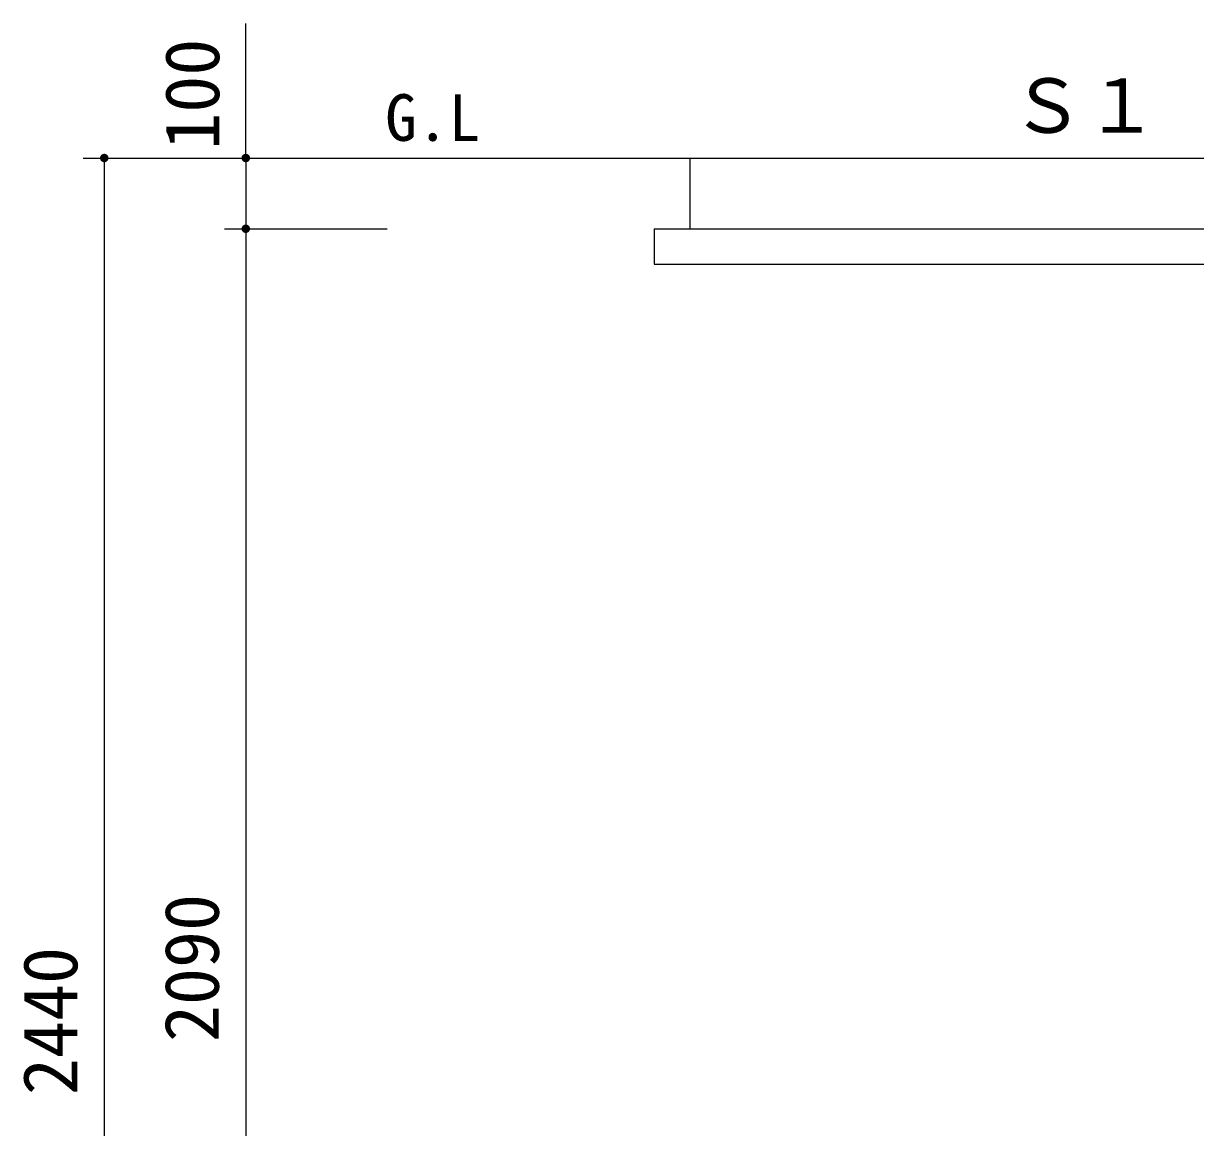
# Model space of a CAD drawing. Units: millimetres, scale not verified. Extents: x -8910 to 8910, y -6308 to 6308.
# Drawn here: x -604 to 1053, y 922 to 2483 of the extents above; entities that cross this region are included whole.
import ezdxf
from ezdxf.enums import TextEntityAlignment as Align

# ---------------------------------------------------------------- set-up
doc = ezdxf.new("R2010")
doc.units = ezdxf.units.MM
doc.header["$LTSCALE"] = 30
for name, color, linetype, lineweight in [('0-1_機器', 2, 'Continuous', 25), ('0-3_空気管', 3, 'Continuous', 25), ('0-9_製作', 5, 'Continuous', 25)]:
    doc.layers.add(name, color=color, linetype=linetype, lineweight=lineweight)
doc.styles.add('ＭＳ ゴシック', font='')
doc.styles.get('ＭＳ ゴシック').set_extended_font_data('MS Gothic')

msp = doc.modelspace()

# ---------------------------------------------------------------- linework, layer by layer
at = {"layer": '0-1_機器'}
for p, q in [((-489.37, 2292.8), (-489.37, -146.82)), ((-289.37, 2292.8), (-289.37, 2192.8)), ((-89.37, 2292.8), (2306.91, 2292.8)), ((338.02, 2292.8), (338.02, 2192.8)), ((-289.37, 2192.8), (-289.37, 103.18)), ((288.02, 2192.8), (288.02, 2142.8)), ((288.02, 2192.8), (1888.02, 2192.8)), ((288.02, 2142.8), (1888.02, 2142.8))]:
    msp.add_line(p, q, dxfattribs=at)
at = {"layer": '0-9_製作', "color": 2}
for p, q in [((-289.37, 2292.8), (-289.37, 2483.08)), ((-519.37, 2292.8), (-89.37, 2292.8)), ((-319.37, 2292.8), (-89.37, 2292.8)), ((-319.37, 2192.8), (-89.37, 2192.8)), ((-319.37, 2192.8), (-89.37, 2192.8))]:
    msp.add_line(p, q, dxfattribs=at)
at = {"layer": '0-9_製作'}
for points in [[(-489.37, 2292.8), (-495.37, 2292.8), (-495.36, 2293.18)], [(-489.37, 2292.8), (-495.32, 2292.05), (-495.37, 2292.8)], [(-489.37, 2292.8), (-495.36, 2293.18), (-495.26, 2293.93)], [(-489.37, 2292.8), (-495.18, 2291.31), (-495.32, 2292.05)], [(-489.37, 2292.8), (-495.26, 2293.93), (-495.07, 2294.66)], [(-489.37, 2286.8), (-495.18, 2291.31), (-489.37, 2292.8)], [(-489.37, 2286.8), (-494.95, 2290.59), (-495.18, 2291.31)], [(-489.37, 2292.8), (-495.07, 2294.66), (-494.8, 2295.36)], [(-489.37, 2286.8), (-494.63, 2289.91), (-494.95, 2290.59)], [(-489.37, 2292.8), (-494.8, 2295.36), (-494.43, 2296.02)], [(-489.37, 2286.8), (-494.22, 2289.27), (-494.63, 2289.91)], [(-489.37, 2292.8), (-494.43, 2296.02), (-493.99, 2296.63)], [(-489.37, 2286.8), (-493.74, 2288.69), (-494.22, 2289.27)], [(-489.37, 2292.8), (-493.99, 2296.63), (-493.47, 2297.17)], [(-489.37, 2286.8), (-493.19, 2288.18), (-493.74, 2288.69)], [(-489.37, 2292.8), (-493.47, 2297.17), (-492.89, 2297.66)], [(-489.37, 2286.8), (-492.58, 2287.73), (-493.19, 2288.18)], [(-489.37, 2292.8), (-492.89, 2297.66), (-492.26, 2298.06)], [(-489.37, 2286.8), (-491.92, 2287.37), (-492.58, 2287.73)], [(-489.37, 2298.8), (-492.26, 2298.06), (-491.58, 2298.38)], [(-489.37, 2292.8), (-492.26, 2298.06), (-489.37, 2298.8)], [(-489.37, 2286.8), (-491.22, 2287.09), (-491.92, 2287.37)], [(-489.37, 2298.8), (-491.58, 2298.38), (-490.12, 2298.75)], [(-490.12, 2298.75), (-491.58, 2298.38), (-490.86, 2298.61)], [(-489.37, 2286.8), (-490.49, 2286.91), (-491.22, 2287.09)], [(-489.37, 2286.8), (-489.74, 2286.81), (-490.49, 2286.91)], [(-488.99, 2298.79), (-489.37, 2292.8), (-489.37, 2298.8)], [(-488.24, 2298.69), (-489.37, 2292.8), (-488.99, 2298.79)], [(-487.51, 2298.51), (-489.37, 2292.8), (-488.24, 2298.69)], [(-486.81, 2298.23), (-489.37, 2292.8), (-487.51, 2298.51)], [(-486.15, 2297.87), (-489.37, 2292.8), (-486.81, 2298.23)], [(-485.54, 2297.42), (-489.37, 2292.8), (-486.15, 2297.87)], [(-484.99, 2296.91), (-489.37, 2292.8), (-485.54, 2297.42)], [(-484.51, 2296.33), (-489.37, 2292.8), (-484.99, 2296.91)], [(-484.11, 2295.69), (-489.37, 2292.8), (-484.51, 2296.33)], [(-483.79, 2295.01), (-489.37, 2292.8), (-484.11, 2295.69)], [(-483.56, 2294.29), (-489.37, 2292.8), (-483.79, 2295.01)], [(-483.41, 2293.55), (-489.37, 2292.8), (-483.56, 2294.29)], [(-483.41, 2293.55), (-483.37, 2292.8), (-489.37, 2292.8)], [(-483.37, 2292.8), (-489.37, 2286.8), (-489.37, 2292.8)], [(-483.38, 2292.42), (-489.37, 2286.8), (-483.37, 2292.8)], [(-483.47, 2291.68), (-489.37, 2286.8), (-483.38, 2292.42)], [(-483.66, 2290.95), (-489.37, 2286.8), (-483.47, 2291.68)], [(-483.94, 2290.25), (-489.37, 2286.8), (-483.66, 2290.95)], [(-484.3, 2289.59), (-489.37, 2286.8), (-483.94, 2290.25)], [(-484.74, 2288.98), (-489.37, 2286.8), (-484.3, 2289.59)], [(-485.26, 2288.43), (-489.37, 2286.8), (-484.74, 2288.98)], [(-485.84, 2287.95), (-489.37, 2286.8), (-485.26, 2288.43)], [(-486.48, 2287.54), (-489.37, 2286.8), (-485.84, 2287.95)], [(-487.16, 2287.22), (-489.37, 2286.8), (-486.48, 2287.54)], [(-487.16, 2287.22), (-488.62, 2286.85), (-489.37, 2286.8)], [(-487.88, 2286.99), (-488.62, 2286.85), (-487.16, 2287.22)], [(-289.37, 2292.8), (-295.37, 2292.8), (-295.36, 2293.18)], [(-289.37, 2292.8), (-295.32, 2292.05), (-295.37, 2292.8)], [(-289.37, 2292.8), (-295.36, 2293.18), (-295.26, 2293.93)], [(-289.37, 2292.8), (-295.18, 2291.31), (-295.32, 2292.05)], [(-289.37, 2292.8), (-295.26, 2293.93), (-295.07, 2294.66)], [(-289.37, 2286.8), (-295.18, 2291.31), (-289.37, 2292.8)], [(-289.37, 2286.8), (-294.95, 2290.59), (-295.18, 2291.31)], [(-289.37, 2292.8), (-295.07, 2294.66), (-294.8, 2295.36)], [(-289.37, 2286.8), (-294.63, 2289.91), (-294.95, 2290.59)], [(-289.37, 2292.8), (-294.8, 2295.36), (-294.43, 2296.02)], [(-289.37, 2286.8), (-294.22, 2289.27), (-294.63, 2289.91)], [(-289.37, 2292.8), (-294.43, 2296.02), (-293.99, 2296.63)], [(-289.37, 2286.8), (-293.74, 2288.69), (-294.22, 2289.27)], [(-289.37, 2292.8), (-293.99, 2296.63), (-293.47, 2297.17)], [(-289.37, 2286.8), (-293.19, 2288.18), (-293.74, 2288.69)], [(-289.37, 2292.8), (-293.47, 2297.17), (-292.89, 2297.66)], [(-289.37, 2286.8), (-292.58, 2287.73), (-293.19, 2288.18)], [(-289.37, 2292.8), (-292.89, 2297.66), (-292.26, 2298.06)], [(-289.37, 2286.8), (-291.92, 2287.37), (-292.58, 2287.73)], [(-289.37, 2292.8), (-292.26, 2298.06), (-291.58, 2298.38)], [(-289.37, 2286.8), (-291.22, 2287.09), (-291.92, 2287.37)], [(-289.37, 2292.8), (-291.58, 2298.38), (-290.86, 2298.61)], [(-289.37, 2286.8), (-290.49, 2286.91), (-291.22, 2287.09)], [(-289.37, 2298.8), (-290.86, 2298.61), (-290.12, 2298.75)], [(-289.37, 2292.8), (-290.86, 2298.61), (-289.37, 2298.8)], [(-289.37, 2286.8), (-289.74, 2286.81), (-290.49, 2286.91)], [(-288.99, 2298.79), (-289.37, 2292.8), (-289.37, 2298.8)], [(-288.24, 2298.69), (-289.37, 2292.8), (-288.99, 2298.79)], [(-287.51, 2298.51), (-289.37, 2292.8), (-288.24, 2298.69)], [(-286.81, 2298.23), (-289.37, 2292.8), (-287.51, 2298.51)], [(-286.15, 2297.87), (-289.37, 2292.8), (-286.81, 2298.23)], [(-285.54, 2297.42), (-289.37, 2292.8), (-286.15, 2297.87)], [(-284.99, 2296.91), (-289.37, 2292.8), (-285.54, 2297.42)], [(-284.51, 2296.33), (-289.37, 2292.8), (-284.99, 2296.91)], [(-284.11, 2295.69), (-289.37, 2292.8), (-284.51, 2296.33)], [(-283.79, 2295.01), (-289.37, 2292.8), (-284.11, 2295.69)], [(-283.56, 2294.29), (-289.37, 2292.8), (-283.79, 2295.01)], [(-283.41, 2293.55), (-289.37, 2292.8), (-283.56, 2294.29)], [(-283.37, 2292.8), (-289.37, 2292.8), (-283.41, 2293.55)], [(-283.37, 2292.8), (-289.37, 2286.8), (-289.37, 2292.8)], [(-283.38, 2292.42), (-289.37, 2286.8), (-283.37, 2292.8)], [(-283.47, 2291.68), (-289.37, 2286.8), (-283.38, 2292.42)], [(-283.66, 2290.95), (-289.37, 2286.8), (-283.47, 2291.68)], [(-283.94, 2290.25), (-289.37, 2286.8), (-283.66, 2290.95)], [(-284.3, 2289.59), (-289.37, 2286.8), (-283.94, 2290.25)], [(-284.74, 2288.98), (-289.37, 2286.8), (-284.3, 2289.59)], [(-285.26, 2288.43), (-289.37, 2286.8), (-284.74, 2288.98)], [(-285.84, 2287.95), (-289.37, 2286.8), (-285.26, 2288.43)], [(-286.48, 2287.54), (-289.37, 2286.8), (-285.84, 2287.95)], [(-287.16, 2287.22), (-289.37, 2286.8), (-286.48, 2287.54)], [(-287.88, 2286.99), (-289.37, 2286.8), (-287.16, 2287.22)], [(-288.62, 2286.85), (-289.37, 2286.8), (-287.88, 2286.99)], [(-289.37, 2192.8), (-295.37, 2192.8), (-295.36, 2193.18)], [(-289.37, 2192.8), (-295.37, 2192.8), (-295.36, 2193.18)], [(-289.37, 2192.8), (-295.32, 2192.05), (-295.37, 2192.8)], [(-289.37, 2192.8), (-295.32, 2192.05), (-295.37, 2192.8)], [(-289.37, 2192.8), (-295.36, 2193.18), (-295.26, 2193.93)], [(-289.37, 2192.8), (-295.36, 2193.18), (-295.26, 2193.93)], [(-289.37, 2192.8), (-295.18, 2191.31), (-295.32, 2192.05)], [(-289.37, 2192.8), (-295.18, 2191.31), (-295.32, 2192.05)], [(-289.37, 2192.8), (-295.26, 2193.93), (-295.07, 2194.66)], [(-289.37, 2192.8), (-295.26, 2193.93), (-295.07, 2194.66)], [(-289.37, 2186.8), (-295.18, 2191.31), (-289.37, 2192.8)], [(-289.37, 2186.8), (-295.18, 2191.31), (-289.37, 2192.8)], [(-289.37, 2186.8), (-294.95, 2190.59), (-295.18, 2191.31)], [(-289.37, 2186.8), (-294.95, 2190.59), (-295.18, 2191.31)], [(-289.37, 2192.8), (-295.07, 2194.66), (-294.8, 2195.36)], [(-289.37, 2192.8), (-295.07, 2194.66), (-294.8, 2195.36)], [(-289.37, 2186.8), (-294.63, 2189.91), (-294.95, 2190.59)], [(-289.37, 2186.8), (-294.63, 2189.91), (-294.95, 2190.59)], [(-289.37, 2192.8), (-294.8, 2195.36), (-294.43, 2196.02)], [(-289.37, 2192.8), (-294.8, 2195.36), (-294.43, 2196.02)], [(-289.37, 2186.8), (-294.22, 2189.27), (-294.63, 2189.91)], [(-289.37, 2186.8), (-294.22, 2189.27), (-294.63, 2189.91)], [(-289.37, 2192.8), (-294.43, 2196.02), (-293.99, 2196.63)], [(-289.37, 2192.8), (-294.43, 2196.02), (-293.99, 2196.63)], [(-289.37, 2186.8), (-293.74, 2188.69), (-294.22, 2189.27)], [(-289.37, 2186.8), (-293.74, 2188.69), (-294.22, 2189.27)], [(-289.37, 2192.8), (-293.99, 2196.63), (-293.47, 2197.17)], [(-289.37, 2192.8), (-293.99, 2196.63), (-293.47, 2197.17)], [(-289.37, 2186.8), (-293.19, 2188.18), (-293.74, 2188.69)], [(-289.37, 2186.8), (-293.19, 2188.18), (-293.74, 2188.69)], [(-289.37, 2192.8), (-293.47, 2197.17), (-292.89, 2197.66)], [(-289.37, 2192.8), (-293.47, 2197.17), (-292.89, 2197.66)], [(-289.37, 2186.8), (-292.58, 2187.73), (-293.19, 2188.18)], [(-289.37, 2186.8), (-292.58, 2187.73), (-293.19, 2188.18)], [(-289.37, 2192.8), (-292.89, 2197.66), (-292.26, 2198.06)], [(-289.37, 2192.8), (-292.89, 2197.66), (-292.26, 2198.06)], [(-289.37, 2186.8), (-291.92, 2187.37), (-292.58, 2187.73)], [(-289.37, 2186.8), (-291.92, 2187.37), (-292.58, 2187.73)], [(-289.37, 2192.8), (-292.26, 2198.06), (-291.58, 2198.38)], [(-289.37, 2192.8), (-292.26, 2198.06), (-291.58, 2198.38)], [(-289.37, 2186.8), (-291.22, 2187.09), (-291.92, 2187.37)], [(-289.37, 2186.8), (-291.22, 2187.09), (-291.92, 2187.37)], [(-289.37, 2198.8), (-291.58, 2198.38), (-290.86, 2198.61)], [(-289.37, 2192.8), (-291.58, 2198.38), (-289.37, 2198.8)], [(-289.37, 2198.8), (-291.58, 2198.38), (-290.86, 2198.61)], [(-289.37, 2192.8), (-291.58, 2198.38), (-289.37, 2198.8)], [(-289.37, 2186.8), (-290.49, 2186.91), (-291.22, 2187.09)], [(-289.37, 2186.8), (-290.49, 2186.91), (-291.22, 2187.09)], [(-289.37, 2198.8), (-290.86, 2198.61), (-290.12, 2198.75)], [(-289.37, 2198.8), (-290.86, 2198.61), (-290.12, 2198.75)], [(-289.37, 2186.8), (-289.74, 2186.81), (-290.49, 2186.91)], [(-289.37, 2186.8), (-289.74, 2186.81), (-290.49, 2186.91)], [(-288.99, 2198.79), (-289.37, 2192.8), (-289.37, 2198.8)], [(-288.99, 2198.79), (-289.37, 2192.8), (-289.37, 2198.8)], [(-288.24, 2198.69), (-289.37, 2192.8), (-288.99, 2198.79)], [(-288.24, 2198.69), (-289.37, 2192.8), (-288.99, 2198.79)], [(-287.51, 2198.51), (-289.37, 2192.8), (-288.24, 2198.69)], [(-287.51, 2198.51), (-289.37, 2192.8), (-288.24, 2198.69)], [(-286.81, 2198.23), (-289.37, 2192.8), (-287.51, 2198.51)], [(-286.81, 2198.23), (-289.37, 2192.8), (-287.51, 2198.51)], [(-286.15, 2197.87), (-289.37, 2192.8), (-286.81, 2198.23)], [(-286.15, 2197.87), (-289.37, 2192.8), (-286.81, 2198.23)], [(-285.54, 2197.42), (-289.37, 2192.8), (-286.15, 2197.87)], [(-285.54, 2197.42), (-289.37, 2192.8), (-286.15, 2197.87)], [(-284.99, 2196.91), (-289.37, 2192.8), (-285.54, 2197.42)], [(-284.99, 2196.91), (-289.37, 2192.8), (-285.54, 2197.42)], [(-284.51, 2196.33), (-289.37, 2192.8), (-284.99, 2196.91)], [(-284.51, 2196.33), (-289.37, 2192.8), (-284.99, 2196.91)], [(-284.11, 2195.69), (-289.37, 2192.8), (-284.51, 2196.33)], [(-284.11, 2195.69), (-289.37, 2192.8), (-284.51, 2196.33)], [(-283.79, 2195.01), (-289.37, 2192.8), (-284.11, 2195.69)], [(-283.79, 2195.01), (-289.37, 2192.8), (-284.11, 2195.69)], [(-283.56, 2194.29), (-289.37, 2192.8), (-283.79, 2195.01)], [(-283.56, 2194.29), (-289.37, 2192.8), (-283.79, 2195.01)], [(-283.41, 2193.55), (-289.37, 2192.8), (-283.56, 2194.29)], [(-283.41, 2193.55), (-289.37, 2192.8), (-283.56, 2194.29)], [(-283.41, 2193.55), (-283.37, 2192.8), (-289.37, 2192.8)], [(-283.41, 2193.55), (-283.37, 2192.8), (-289.37, 2192.8)], [(-283.37, 2192.8), (-289.37, 2186.8), (-289.37, 2192.8)], [(-283.38, 2192.42), (-289.37, 2186.8), (-283.37, 2192.8)], [(-283.37, 2192.8), (-289.37, 2186.8), (-289.37, 2192.8)], [(-283.38, 2192.42), (-289.37, 2186.8), (-283.37, 2192.8)], [(-283.47, 2191.68), (-289.37, 2186.8), (-283.38, 2192.42)], [(-283.47, 2191.68), (-289.37, 2186.8), (-283.38, 2192.42)], [(-283.66, 2190.95), (-289.37, 2186.8), (-283.47, 2191.68)], [(-283.66, 2190.95), (-289.37, 2186.8), (-283.47, 2191.68)], [(-283.94, 2190.25), (-289.37, 2186.8), (-283.66, 2190.95)], [(-283.94, 2190.25), (-289.37, 2186.8), (-283.66, 2190.95)], [(-284.3, 2189.59), (-289.37, 2186.8), (-283.94, 2190.25)], [(-284.3, 2189.59), (-289.37, 2186.8), (-283.94, 2190.25)], [(-284.74, 2188.98), (-289.37, 2186.8), (-284.3, 2189.59)], [(-284.74, 2188.98), (-289.37, 2186.8), (-284.3, 2189.59)], [(-285.26, 2188.43), (-289.37, 2186.8), (-284.74, 2188.98)], [(-285.26, 2188.43), (-289.37, 2186.8), (-284.74, 2188.98)], [(-285.84, 2187.95), (-289.37, 2186.8), (-285.26, 2188.43)], [(-285.84, 2187.95), (-289.37, 2186.8), (-285.26, 2188.43)], [(-286.48, 2187.54), (-289.37, 2186.8), (-285.84, 2187.95)], [(-286.48, 2187.54), (-289.37, 2186.8), (-285.84, 2187.95)], [(-287.16, 2187.22), (-289.37, 2186.8), (-286.48, 2187.54)], [(-287.16, 2187.22), (-289.37, 2186.8), (-286.48, 2187.54)], [(-287.88, 2186.99), (-289.37, 2186.8), (-287.16, 2187.22)], [(-287.88, 2186.99), (-289.37, 2186.8), (-287.16, 2187.22)], [(-287.88, 2186.99), (-288.62, 2186.85), (-289.37, 2186.8)], [(-287.88, 2186.99), (-288.62, 2186.85), (-289.37, 2186.8)]]:
    msp.add_solid(points, dxfattribs=at)

# ---------------------------------------------------------------- texts
at = {"layer": '0-1_機器', "color": 4, "style": 'ＭＳ ゴシック'}
for s, p in [('100', (-303.81, 2304.43)), ('2090', (-304.37, 1042.99))]:
    msp.add_text(s, height=76.98, rotation=90, dxfattribs=at).set_placement(p, align=Align.BOTTOM_LEFT)
msp.add_text('Ｓ１', height=76.98, dxfattribs=at).set_placement((790.95, 2305.41), align=Align.BOTTOM_LEFT)
at = {"layer": '0-3_空気管', "color": 4, "style": 'ＭＳ ゴシック'}
msp.add_text('G.L', height=65.98, dxfattribs=at).set_placement((-92.45, 2297.28), align=Align.BOTTOM_LEFT)
at = {"layer": '0-9_製作', "color": 4, "style": 'ＭＳ ゴシック'}
msp.add_text('2440', height=76.98, rotation=90, dxfattribs=at).set_placement((-504.37, 967.99), align=Align.BOTTOM_LEFT)

doc.saveas('drawing.dxf')
